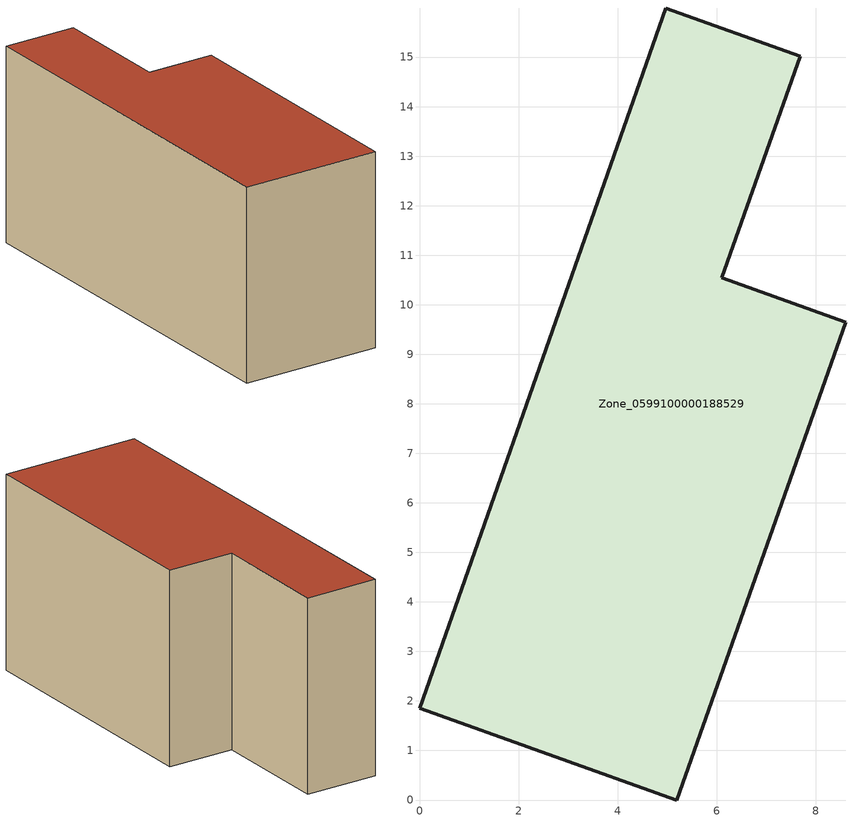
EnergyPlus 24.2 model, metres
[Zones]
Zone_0599100000188529
 floor ground (C_G): 0,1.85 4.97,15.99 7.69,15.02 6.1,10.54 8.61,9.65 5.19,0 z0.55
 wall outside (C_F): 4.97,15.99 0,1.85 5.19,0 8.61,9.65 6.1,10.54 7.69,15.02 4.97,15.99 z0.55:8.15
 roof outside (C_R): 0,1.85 5.19,0 8.61,9.65 6.1,10.54 7.69,15.02 4.97,15.99 z8.15
[BUILDING]
Pand.0599100000188529: North Axis=0; Terrain=City; Loads Convergence Tolerance Value=0.04; Temperature Convergence Tolerance Value=0.4; Solar Distribution=FullExterior; Maximum Number of Warmup Days=25; Minimum Number of Warmup Days=1
[Site:Location]
Rotterdam.The.Hague.AP_ZH_NLD Design_Conditions: Latitude=51.96; Longitude=4.45; Time Zone=1; Elevation=-4.5
[SITE:GROUNDTEMPERATURE:BUILDINGSURFACE]
18, 18, 18, 18, 18, 18, 18, 18, 18, 18, 18, 18
[MATERIAL] Thermal Absorptance=0.9; Solar Absorptance=0.7; Visible Absorptance=0.7
Name | Roughness | Thickness | Conductivity | Density | Specific Heat
G.TI.1975-1991 | MediumSmooth | 0.15 | 0.288461 | 540 | 1210
F.TI.1975-1991 | Rough | 0.3 | 0.230769 | 1920 | 840
R.TI.1975-1991 | MediumRough | 0.2 | 0.153846 | 1500 | 1000
[CONSTRUCTION]
C_G: G.TI.1975-1991
C_F: F.TI.1975-1991
C_R: R.TI.1975-1991
[ZONE]
Zone_0599100000188529: Type=1; Multiplier=1; Ceiling Height=Autocalculate; Volume=Autocalculate; Floor Area=autocalculate; Part of Total Floor Area=Yes
[ZONEINFILTRATION:DESIGNFLOWRATE]
Infil_Zone_0599100000188529: Zone or ZoneList or Space or SpaceList=Zone_0599100000188529; Schedule=AlwaysOn; Design Flow Rate Calculation Method=Flow/Area; Flow Rate per Floor Area=0.003; Constant Term Coefficient=1; Temperature Term Coefficient=0; Velocity Term Coefficient=0; Velocity Squared Term Coefficient=0
[HVACTEMPLATE:ZONE:IDEALLOADSAIRSYSTEM]
Zone_0599100000188529: Maximum Heating Supply Air Temperature=50; Minimum Cooling Supply Air Temperature=13; Maximum Heating Supply Air Humidity Ratio=0.0156; Minimum Cooling Supply Air Humidity Ratio=0.0077; Heating Limit=NoLimit; Cooling Limit=NoLimit; Dehumidification Control Type=ConstantSensibleHeatRatio; Cooling Sensible Heat Ratio=0.7; Dehumidification Setpoint=60; Humidification Control Type=None; Humidification Setpoint=30; Outdoor Air Method=None; Outdoor Air Flow Rate per Person=0.00944; Outdoor Air Flow Rate per Zone Floor Area=0; Outdoor Air Flow Rate per Zone=0; Demand Controlled Ventilation Type=None; Outdoor Air Economizer Type=NoEconomizer; Heat Recovery Type=None; Sensible Heat Recovery Effectiveness=0.7; Latent Heat Recovery Effectiveness=0.65
[ZONECONTROL:THERMOSTAT]
ThermostatControl_Zone_0599100000188529: Zone or ZoneList=Zone_0599100000188529; Control Type Schedule=DualSetpointControlType; Control 1=Thermostat_Zone_0599100000188529; Temperature Difference Between Cutout And Setpoint=0
[THERMOSTATSETPOINT:DUALSETPOINT]
Thermostat_Zone_0599100000188529: Heating Setpoint Temperature Schedule=HeatingSetpoint_Zone_0599100000188529; Cooling Setpoint Temperature Schedule=CoolingSetpoint_Zone_0599100000188529
[SCHEDULE:COMPACT]
HeatingSetpoint_Zone_0599100000188529: Through: 12/31, For: AllDays, Until: 24:00, 21
CoolingSetpoint_Zone_0599100000188529: Through: 12/31, For: AllDays, Until: 24:00, 24
DualSetpointControlType: Through: 12/31, For: AllDays, Until: 24:00, 4
AlwaysOn: Through: 12/31, For: AllDays, Until: 24:00, 1
